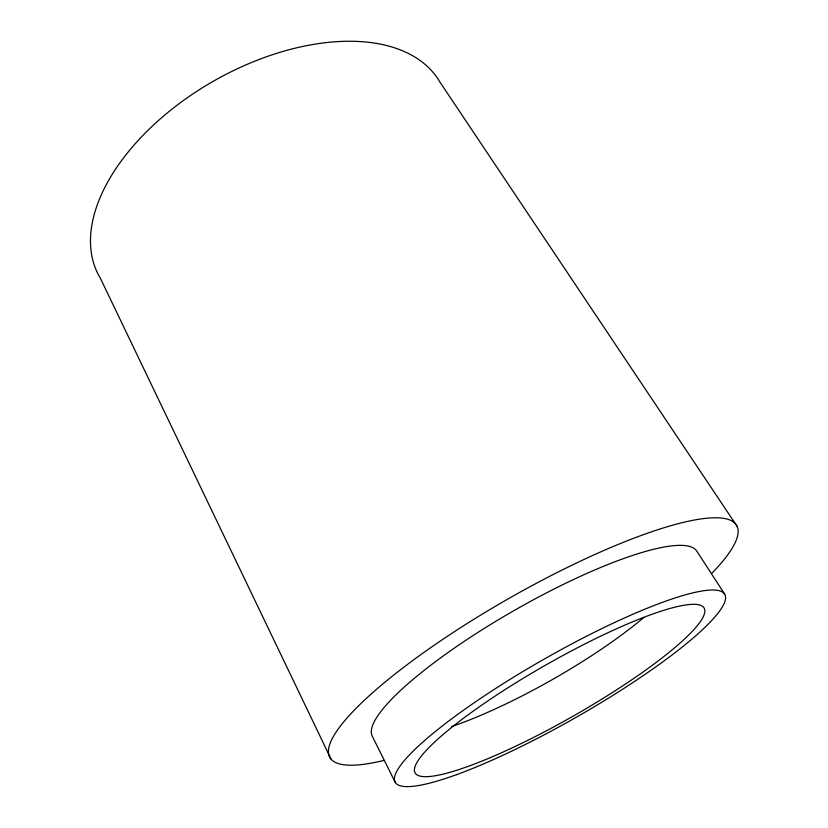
<?xml version="1.0" encoding="UTF-8"?>
<svg xmlns="http://www.w3.org/2000/svg" width="828" height="828" viewBox="0 0 828 828"><rect width="100%" height="100%" fill="white"/><g stroke="black" fill="none" stroke-linecap="round" stroke-linejoin="round"><path stroke-width="1.24" d="M737.137 526.38L439.823 81.91A196.081 113.467 -29.7 0 0 211.823 82.107A196.081 113.467 -29.7 0 0 100.395 278.28L331.076 759.193M724.603 594.028L696.731 551.034A186.817 39.289 -29.7 0 0 513.536 610.857A186.817 39.289 -29.7 0 0 372.621 736.868L395.38 782.615M383.83 760.446A234.158 49.473 -29.7 0 1 378.655 687.457A234.158 49.473 -29.7 0 1 651.222 531.907A234.158 49.473 -29.7 0 1 711.935 573.204M643.894 617.44A164.016 33.907 -29.7 0 1 451.436 726.632M456.642 774.615A189.715 33.213 -29.7 0 0 723.734 604.357A189.715 33.213 -29.7 0 0 499.574 685.967A189.715 33.213 -29.7 0 0 456.642 774.615M490.58 757.516A166.366 28.98 -29.7 0 0 704.794 610.101A166.366 28.98 -29.7 0 0 483.469 703.935A166.366 28.98 -29.7 0 0 490.58 757.516"/></g></svg>
